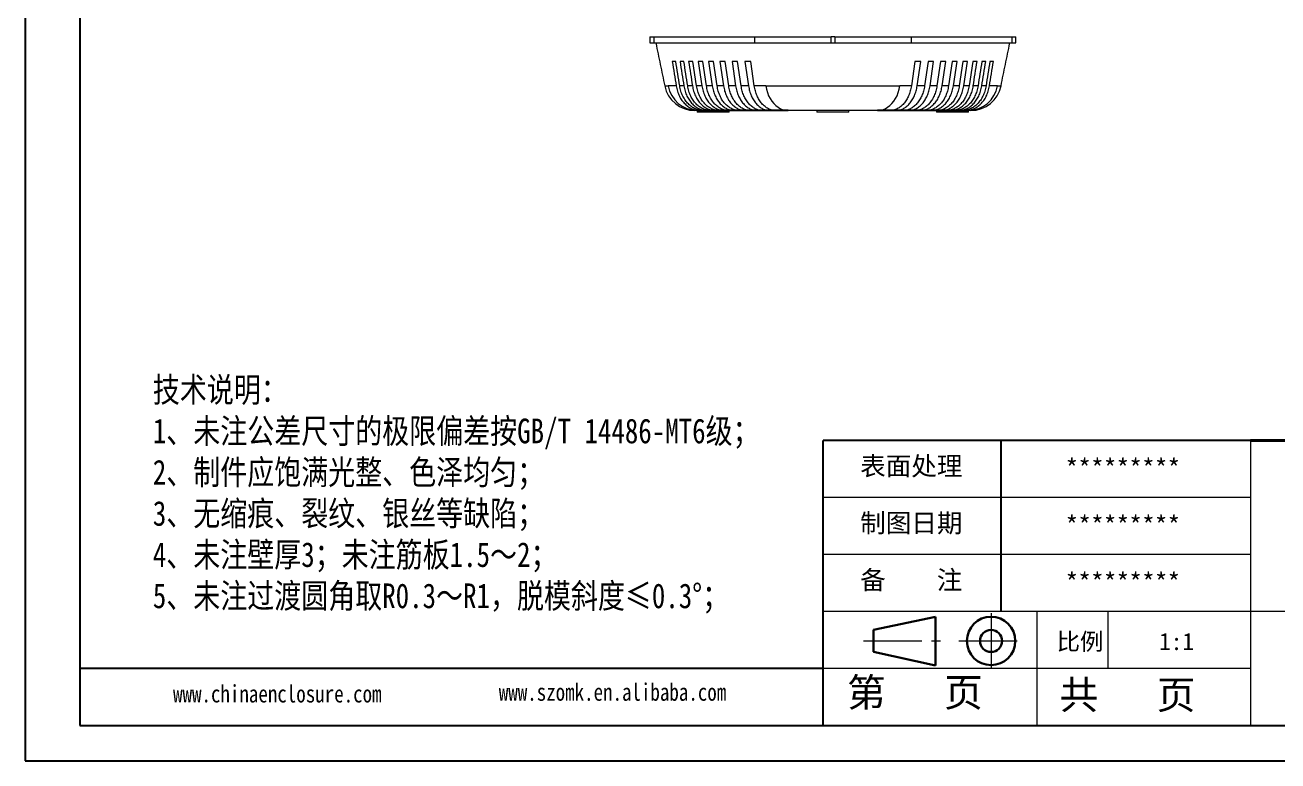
# Model space of a CAD drawing. Header units: inches. Extents: x 1474 to 2938, y 573 to 1061.
# Drawn here: x 1473.9 to 1882.2, y 573 to 812.9 of the extents above; entities that cross this region are included whole.
import ezdxf

# ---------------------------------------------------------------- set-up
doc = ezdxf.new("R2010")
doc.units = ezdxf.units.IN
doc.linetypes.add('CENTER2', pattern=[28.575, 19.05, -3.175, 3.175, -3.175])
doc.layers.add('文字', color=81, linetype='Continuous')
for name, color, linetype, lineweight in [('粗实线', 7, 'Continuous', 30), ('细实线', 3, 'Continuous', 9), ('细点划线', 2, 'CENTER2', 9)]:
    doc.layers.add(name, color=color, linetype=linetype, lineweight=lineweight)
doc.styles.get("Standard").update_dxf_attribs({"font": 'txt', "bigfont": 'gbcbig.shx'})
doc.styles.add('宋体', font='', dxfattribs={"width": 0.8, "height": 3.5})
doc.styles.get('宋体').set_extended_font_data('SimSun')

msp = doc.modelspace()

# ---------------------------------------------------------------- linework, layer by layer
for p, q in [((1473.932, 1060.556), (1473.932, 572.957)), ((1491.776, 1048.946), (1491.776, 584.566)), ((1473.932, 798.697), (1473.932, 572.957)), ((1873.299, 677.442), (1733.985, 677.442)), ((1733.985, 584.566), (1733.985, 677.442)), ((1792.032, 621.717), (1792.032, 677.442)), ((1733.985, 603.141), (1491.776, 603.141)), ((1491.776, 584.566), (2151.927, 584.566)), ((1473.932, 572.957), (2163.536, 572.957)), ((1473.932, 572.957), (1793.193, 572.957))]:
    msp.add_line(p, q)
at = {"color": 7, "linetype": 'Continuous', "lineweight": 15}
for p, q in [((1677.521, 809.051), (1677.521, 807.051)), ((1677.521, 809.051), (1678.854, 809.051)), ((1678.854, 809.051), (1678.854, 807.051)), ((1678.854, 809.051), (1711.673, 809.051)), ((1711.673, 809.051), (1711.673, 807.051)), ((1711.673, 809.051), (1736.591, 809.051)), ((1736.591, 807.051), (1736.591, 809.051)), ((1737.791, 809.051), (1736.591, 809.051)), ((1737.791, 809.051), (1762.71, 809.051)), ((1737.791, 809.051), (1737.791, 807.051)), ((1762.71, 809.051), (1762.71, 807.051)), ((1762.71, 809.051), (1795.528, 809.051)), ((1795.528, 809.051), (1795.528, 807.051)), ((1795.528, 809.051), (1796.861, 809.051)), ((1796.861, 807.051), (1796.861, 809.051)), ((1677.521, 807.051), (1678.854, 807.051)), ((1678.854, 807.051), (1711.673, 807.051)), ((1711.673, 807.051), (1736.591, 807.051)), ((1736.591, 807.051), (1737.791, 807.051)), ((1737.791, 807.051), (1762.71, 807.051)), ((1762.71, 807.051), (1795.528, 807.051)), ((1795.528, 807.051), (1796.861, 807.051)), ((1692.797, 793.047), (1691.572, 801.051)), ((1693.315, 801.051), (1694.529, 793.047)), ((1696.001, 793.047), (1694.794, 801.051)), ((1696.716, 801.051), (1697.914, 793.047)), ((1699.492, 793.047), (1698.3, 801.051)), ((1700.394, 801.051), (1701.579, 793.047)), ((1703.26, 793.047), (1702.08, 801.051)), ((1704.343, 801.051), (1705.516, 793.047)), ((1707.3, 793.047), (1706.13, 801.051)), ((1708.552, 801.051), (1709.718, 793.047)), ((1711.602, 793.047), (1710.438, 801.051)), ((1763.944, 801.051), (1762.78, 793.047)), ((1764.664, 793.047), (1765.83, 801.051)), ((1768.253, 801.051), (1767.083, 793.047)), ((1768.866, 793.047), (1770.04, 801.051)), ((1772.302, 801.051), (1771.122, 793.047)), ((1772.804, 793.047), (1773.988, 801.051)), ((1776.082, 801.051), (1774.891, 793.047)), ((1776.469, 793.047), (1777.666, 801.051)), ((1779.588, 801.051), (1778.382, 793.047)), ((1779.853, 793.047), (1781.067, 801.051)), ((1782.81, 801.051), (1781.586, 793.047)), ((1682.41, 793.047), (1682.409, 793.047)), ((1683.528, 793.047), (1683.528, 793.047)), ((1759.059, 793.047), (1759.059, 793.047)), ((1692.941, 785.051), (1692.941, 784.551)), ((1703.441, 784.551), (1692.941, 784.551)), ((1693.887, 785.051), (1694.933, 785.051)), ((1696.208, 785.051), (1697.323, 785.051)), ((1698.856, 785.051), (1700.097, 785.051)), ((1701.824, 785.051), (1703.184, 785.051)), ((1703.441, 784.551), (1703.441, 785.051)), ((1705.102, 785.051), (1706.578, 785.051)), ((1708.68, 785.051), (1710.268, 785.051)), ((1712.55, 785.051), (1714.248, 785.051)), ((1716.701, 785.051), (1718.506, 785.051)), ((1731.941, 785.051), (1731.941, 784.551)), ((1742.441, 784.551), (1731.941, 784.551)), ((1742.441, 784.551), (1742.441, 785.051)), ((1755.876, 785.051), (1757.681, 785.051)), ((1760.135, 785.051), (1761.832, 785.051)), ((1764.114, 785.051), (1765.702, 785.051)), ((1767.804, 785.051), (1769.28, 785.051)), ((1770.941, 785.051), (1770.941, 784.551)), ((1781.441, 784.551), (1770.941, 784.551)), ((1771.198, 785.051), (1772.558, 785.051)), ((1774.286, 785.051), (1775.526, 785.051)), ((1777.059, 785.051), (1778.174, 785.051)), ((1779.45, 785.051), (1780.495, 785.051)), ((1781.441, 784.551), (1781.441, 785.051))]:
    msp.add_line(p, q, dxfattribs=at)
at = {"color": 7, "linetype": 'Continuous'}
for p, q in [((1722.677, 785.051), (1694.933, 785.051)), ((1779.45, 785.051), (1751.705, 785.051))]:
    msp.add_line(p, q, dxfattribs=at)
at = {"color": 8, "linetype": 'Continuous', "lineweight": 15, "flags": 128}
msp.add_lwpolyline([(1682.409, 793.047), (1682.397, 793.047), (1682.562, 793.047), (1682.941, 793.047), (1683.528, 793.047), (1683.528, 793.047), (1683.528, 793.047)], dxfattribs=at)
at = {"color": 7, "linetype": 'Continuous', "lineweight": 15, "flags": 128}
for points in [[(1715.324, 793.047), (1715.543, 791.945), (1715.854, 790.883), (1716.255, 789.875), (1716.739, 788.935), (1717.3, 788.074), (1717.931, 787.304), (1718.624, 786.635), (1719.369, 786.075), (1720.158, 785.631), (1720.979, 785.31), (1721.822, 785.116), (1722.677, 785.051)], [(1751.705, 785.051), (1752.56, 785.116), (1753.403, 785.31), (1754.224, 785.631), (1755.013, 786.075), (1755.758, 786.635), (1756.451, 787.304), (1757.082, 788.074), (1757.643, 788.935), (1758.127, 789.875), (1758.528, 790.883), (1758.84, 791.945), (1759.059, 793.047)]]:
    msp.add_lwpolyline(points, dxfattribs=at)
at = {"color": 7, "linetype": 'Continuous', "lineweight": 15}
for centre, radius, start, end in [((1692.184, 795.051), 10, 191.58179, 270.00187), ((1693.088, 794.763), 9.713, 190.1755, 269.13161), ((1781.294, 794.763), 9.713, 270.86839, 349.82457), ((1782.199, 795.051), 10, 269.99999, 348.42482)]:
    msp.add_arc(centre, radius, start, end, dxfattribs=at)
for points, knots in [([(1679.522, 807.051), (1680.002, 804.703), (1680.957, 800.034), (1681.913, 795.364), (1682.387, 793.043)], [0, 0, 0, 0, 0.5028597, 1, 1, 1, 1]), ([(1791.995, 793.042), (1792.47, 795.364), (1793.425, 800.033), (1794.38, 804.703), (1794.861, 807.051)], [0, 0, 0, 0, 0.4971726, 1, 1, 1, 1]), ([(1688.639, 801.051), (1688.265, 801.051), (1687.844, 801.051), (1687.433, 801.051), (1687.38, 801.051)], [0.1371725434, 0.1371725434, 0.1371725434, 0.1371725434, 0.1452915277, 0.146499469, 0.146499469, 0.146499469, 0.146499469]), ([(1694.794, 801.051), (1694.79, 801.051), (1694.287, 801.051), (1693.795, 801.051), (1693.315, 801.051)], [0.0967777194, 0.0967777194, 0.0967777194, 0.0967777194, 0.0968610185, 0.1058396032, 0.1058396032, 0.1058396032, 0.1058396032]), ([(1781.067, 801.051), (1780.588, 801.051), (1780.095, 801.051), (1779.593, 801.051), (1779.588, 801.051)], [0.7483961906, 0.7483961906, 0.7483961906, 0.7483961906, 0.7573747762, 0.7574580744, 0.7574580744, 0.7574580744, 0.7574580744]), ([(1787.002, 801.051), (1786.949, 801.051), (1786.538, 801.051), (1786.117, 801.051), (1785.743, 801.051)], [0.7077363254, 0.7077363254, 0.7077363254, 0.7077363254, 0.708944267, 0.717063251, 0.717063251, 0.717063251, 0.717063251]), ([(1686.14, 793.047), (1685.666, 793.047), (1685.212, 793.047), (1684.559, 793.047), (1684.239, 793.047), (1683.879, 793.047), (1683.703, 793.047), (1683.628, 793.047), (1683.578, 793.047), (1683.552, 793.047), (1683.528, 793.047)], [0, 0, 0, 0, 0.5, 0.5, 0.75, 0.875, 0.9375, 0.96875, 0.96875, 1, 1, 1, 1]), ([(1686.14, 793.047), (1686.236, 792.447), (1686.373, 791.87), (1686.636, 791.04), (1686.733, 790.768), (1686.946, 790.237), (1687.063, 789.976), (1687.435, 789.224), (1687.713, 788.761), (1688.324, 787.904), (1688.661, 787.509), (1689.368, 786.812), (1689.739, 786.506), (1690.516, 785.978), (1690.924, 785.756), (1691.748, 785.404), (1692.167, 785.272), (1693.018, 785.096), (1693.453, 785.051), (1693.887, 785.051)], [0, 0, 0, 0, 0.125, 0.125, 0.1875, 0.1875, 0.25, 0.25, 0.375, 0.375, 0.5, 0.5, 0.625, 0.625, 0.75, 0.75, 0.875, 0.875, 1, 1, 1, 1]), ([(1694.933, 785.051), (1694.069, 785.051), (1693.225, 785.227), (1692.198, 785.672), (1691.993, 785.773), (1691.594, 785.996), (1691.398, 786.117), (1690.824, 786.513), (1690.457, 786.819), (1689.759, 787.517), (1689.425, 787.914), (1688.822, 788.77), (1688.549, 789.231), (1688.185, 789.976), (1688.071, 790.232), (1687.859, 790.765), (1687.762, 791.039), (1687.501, 791.873), (1687.366, 792.449), (1687.271, 793.047)], [0, 0, 0, 0, 0.25, 0.25, 0.3125, 0.3125, 0.375, 0.375, 0.5, 0.5, 0.625, 0.625, 0.75, 0.75, 0.8125, 0.8125, 0.875, 0.875, 1, 1, 1, 1]), ([(1688.636, 793.047), (1688.729, 792.455), (1688.861, 791.885), (1689.114, 791.062), (1689.208, 790.793), (1689.413, 790.266), (1689.526, 790.007), (1689.885, 789.257), (1690.155, 788.794), (1690.6, 788.152), (1690.755, 787.946), (1691.079, 787.553), (1691.248, 787.365), (1691.766, 786.838), (1692.129, 786.529), (1692.889, 785.995), (1693.29, 785.769), (1694.1, 785.411), (1694.513, 785.277), (1695.351, 785.097), (1695.78, 785.051), (1696.208, 785.051)], [0, 0, 0, 0, 0.125, 0.125, 0.1875, 0.1875, 0.25, 0.25, 0.375, 0.375, 0.4375, 0.4375, 0.5, 0.5, 0.625, 0.625, 0.75, 0.75, 0.875, 0.875, 1, 1, 1, 1]), ([(1697.385, 785.051), (1696.532, 785.051), (1695.7, 785.23), (1694.687, 785.683), (1694.486, 785.786), (1694.094, 786.011), (1693.902, 786.134), (1693.339, 786.535), (1692.979, 786.843), (1692.466, 787.372), (1692.299, 787.56), (1691.978, 787.955), (1691.825, 788.16), (1691.385, 788.802), (1691.12, 789.263), (1690.649, 790.254), (1690.442, 790.788), (1690.107, 791.888), (1689.977, 792.457), (1689.885, 793.047)], [0, 0, 0, 0, 0.25, 0.25, 0.3125, 0.3125, 0.375, 0.375, 0.5, 0.5, 0.5625, 0.5625, 0.625, 0.625, 0.75, 0.75, 0.875, 0.875, 1, 1, 1, 1]), ([(1691.435, 793.047), (1691.525, 792.461), (1691.653, 791.897), (1691.898, 791.081), (1691.989, 790.814), (1692.188, 790.291), (1692.297, 790.033), (1692.646, 789.286), (1692.908, 788.824), (1693.341, 788.181), (1693.492, 787.975), (1693.808, 787.58), (1693.973, 787.392), (1694.481, 786.86), (1694.837, 786.549), (1695.583, 786.01), (1695.976, 785.78), (1696.776, 785.417), (1697.183, 785.281), (1698.011, 785.098), (1698.433, 785.051), (1698.856, 785.051)], [0, 0, 0, 0, 0.125, 0.125, 0.1875, 0.1875, 0.25, 0.25, 0.375, 0.375, 0.4375, 0.4375, 0.5, 0.5, 0.625, 0.625, 0.75, 0.75, 0.875, 0.875, 1, 1, 1, 1]), ([(1700.158, 785.051), (1699.315, 785.051), (1698.493, 785.233), (1697.493, 785.693), (1697.295, 785.797), (1696.909, 786.025), (1696.72, 786.149), (1696.166, 786.554), (1695.813, 786.866), (1695.31, 787.398), (1695.145, 787.588), (1694.832, 787.983), (1694.683, 788.188), (1694.254, 788.83), (1693.996, 789.291), (1693.652, 790.034), (1693.543, 790.291), (1693.346, 790.816), (1693.256, 791.083), (1693.013, 791.899), (1692.886, 792.463), (1692.797, 793.047)], [0, 0, 0, 0, 0.25, 0.25, 0.3125, 0.3125, 0.375, 0.375, 0.5, 0.5, 0.5625, 0.5625, 0.625, 0.625, 0.75, 0.75, 0.8125, 0.8125, 0.875, 0.875, 1, 1, 1, 1]), ([(1694.529, 793.047), (1694.618, 792.467), (1694.742, 791.907), (1694.98, 791.097), (1695.068, 790.832), (1695.262, 790.312), (1695.368, 790.055), (1695.709, 789.311), (1695.964, 788.849), (1696.387, 788.206), (1696.535, 788), (1696.844, 787.605), (1697.006, 787.415), (1697.504, 786.88), (1697.854, 786.567), (1698.405, 786.159), (1698.593, 786.033), (1698.977, 785.803), (1699.174, 785.699), (1699.767, 785.422), (1700.169, 785.284), (1700.987, 785.099), (1701.405, 785.051), (1701.824, 785.051)], [0, 0, 0, 0, 0.125, 0.125, 0.1875, 0.1875, 0.25, 0.25, 0.375, 0.375, 0.4375, 0.4375, 0.5, 0.5, 0.625, 0.625, 0.6875, 0.6875, 0.75, 0.75, 0.875, 0.875, 1, 1, 1, 1]), ([(1703.246, 785.051), (1702.41, 785.051), (1701.596, 785.236), (1700.409, 785.796), (1700.027, 786.027), (1699.299, 786.571), (1698.951, 786.885), (1698.455, 787.422), (1698.295, 787.612), (1697.988, 788.007), (1697.842, 788.213), (1697.423, 788.855), (1697.17, 789.315), (1696.833, 790.058), (1696.727, 790.315), (1696.535, 790.835), (1696.448, 791.1), (1696.211, 791.91), (1696.088, 792.469), (1696.001, 793.047)], [0, 0, 0, 0, 0.25, 0.25, 0.375, 0.375, 0.5, 0.5, 0.5625, 0.5625, 0.625, 0.625, 0.75, 0.75, 0.8125, 0.8125, 0.875, 0.875, 1, 1, 1, 1]), ([(1697.914, 793.047), (1698, 792.472), (1698.121, 791.916), (1698.354, 791.111), (1698.44, 790.847), (1698.629, 790.329), (1698.733, 790.074), (1699.066, 789.331), (1699.316, 788.87), (1699.731, 788.227), (1699.876, 788.021), (1700.18, 787.625), (1700.339, 787.435), (1700.83, 786.897), (1701.175, 786.582), (1701.718, 786.171), (1701.903, 786.044), (1702.282, 785.812), (1702.477, 785.707), (1703.064, 785.426), (1703.463, 785.287), (1704.273, 785.099), (1704.686, 785.051), (1705.102, 785.051)], [0, 0, 0, 0, 0.125, 0.125, 0.1875, 0.1875, 0.25, 0.25, 0.375, 0.375, 0.4375, 0.4375, 0.5, 0.5, 0.625, 0.625, 0.6875, 0.6875, 0.75, 0.75, 0.875, 0.875, 1, 1, 1, 1]), ([(1706.64, 785.051), (1706.225, 785.051), (1705.816, 785.099), (1705.009, 785.287), (1704.611, 785.427), (1703.827, 785.804), (1703.45, 786.037), (1702.731, 786.585), (1702.387, 786.901), (1701.898, 787.441), (1701.74, 787.632), (1701.439, 788.027), (1701.295, 788.233), (1700.884, 788.875), (1700.636, 789.336), (1700.305, 790.078), (1700.202, 790.333), (1700.014, 790.851), (1699.929, 791.114), (1699.698, 791.918), (1699.577, 792.473), (1699.492, 793.047)], [0, 0, 0, 0, 0.125, 0.125, 0.25, 0.25, 0.375, 0.375, 0.5, 0.5, 0.5625, 0.5625, 0.625, 0.625, 0.75, 0.75, 0.8125, 0.8125, 0.875, 0.875, 1, 1, 1, 1]), ([(1701.579, 793.047), (1701.663, 792.475), (1701.783, 791.922), (1702.087, 790.853), (1702.273, 790.335), (1702.711, 789.346), (1702.957, 788.885), (1703.366, 788.242), (1703.508, 788.035), (1703.808, 787.639), (1703.965, 787.448), (1704.45, 786.908), (1704.791, 786.591), (1705.328, 786.178), (1705.512, 786.051), (1705.888, 785.817), (1706.081, 785.711), (1706.664, 785.428), (1707.059, 785.288), (1707.86, 785.099), (1708.267, 785.051), (1708.68, 785.051)], [0, 0, 0, 0, 0.125, 0.125, 0.25, 0.25, 0.375, 0.375, 0.4375, 0.4375, 0.5, 0.5, 0.625, 0.625, 0.6875, 0.6875, 0.75, 0.75, 0.875, 0.875, 1, 1, 1, 1]), ([(1710.33, 785.051), (1709.918, 785.051), (1709.512, 785.1), (1708.71, 785.29), (1708.315, 785.431), (1707.537, 785.812), (1707.164, 786.046), (1706.451, 786.597), (1706.111, 786.915), (1705.466, 787.639), (1705.169, 788.036), (1704.628, 788.893), (1704.384, 789.353), (1703.949, 790.342), (1703.765, 790.859), (1703.463, 791.925), (1703.344, 792.477), (1703.26, 793.047)], [0, 0, 0, 0, 0.125, 0.125, 0.25, 0.25, 0.375, 0.375, 0.5, 0.5, 0.625, 0.625, 0.75, 0.75, 0.875, 0.875, 1, 1, 1, 1]), ([(1705.516, 793.047), (1705.6, 792.478), (1705.717, 791.928), (1706.017, 790.863), (1706.2, 790.348), (1706.631, 789.36), (1706.874, 788.899), (1707.278, 788.256), (1707.419, 788.05), (1707.714, 787.653), (1707.869, 787.462), (1708.349, 786.92), (1708.687, 786.602), (1709.22, 786.186), (1709.401, 786.059), (1709.774, 785.824), (1709.965, 785.717), (1710.545, 785.432), (1710.937, 785.29), (1711.735, 785.1), (1712.139, 785.051), (1712.55, 785.051)], [0, 0, 0, 0, 0.125, 0.125, 0.25, 0.25, 0.375, 0.375, 0.4375, 0.4375, 0.5, 0.5, 0.625, 0.625, 0.6875, 0.6875, 0.75, 0.75, 0.875, 0.875, 1, 1, 1, 1]), ([(1714.309, 785.051), (1713.899, 785.051), (1713.495, 785.1), (1712.698, 785.291), (1712.305, 785.434), (1711.531, 785.817), (1711.161, 786.053), (1710.454, 786.607), (1710.117, 786.926), (1709.477, 787.652), (1709.184, 788.049), (1708.65, 788.906), (1708.408, 789.367), (1707.979, 790.355), (1707.798, 790.868), (1707.5, 791.93), (1707.383, 792.479), (1707.3, 793.047)], [0, 0, 0, 0, 0.125, 0.125, 0.25, 0.25, 0.375, 0.375, 0.5, 0.5, 0.625, 0.625, 0.75, 0.75, 0.875, 0.875, 1, 1, 1, 1]), ([(1709.718, 793.047), (1709.801, 792.48), (1709.917, 791.932), (1710.213, 790.871), (1710.394, 790.356), (1710.821, 789.37), (1711.061, 788.91), (1711.46, 788.267), (1711.6, 788.06), (1711.892, 787.663), (1712.046, 787.472), (1712.523, 786.929), (1712.858, 786.609), (1713.387, 786.193), (1713.567, 786.064), (1713.937, 785.829), (1714.127, 785.721), (1714.704, 785.434), (1715.095, 785.292), (1715.889, 785.1), (1716.292, 785.051), (1716.701, 785.051)], [0, 0, 0, 0, 0.125, 0.125, 0.25, 0.25, 0.375, 0.375, 0.4375, 0.4375, 0.5, 0.5, 0.625, 0.625, 0.6875, 0.6875, 0.75, 0.75, 0.875, 0.875, 1, 1, 1, 1]), ([(1718.568, 785.051), (1718.159, 785.051), (1717.757, 785.1), (1716.963, 785.293), (1716.571, 785.436), (1715.801, 785.821), (1715.433, 786.057), (1714.73, 786.614), (1714.394, 786.934), (1713.76, 787.661), (1713.469, 788.058), (1712.939, 788.915), (1712.698, 789.378), (1712.274, 790.363), (1712.095, 790.875), (1711.8, 791.934), (1711.684, 792.481), (1711.602, 793.047)], [0, 0, 0, 0, 0.125, 0.125, 0.25, 0.25, 0.375, 0.375, 0.5, 0.5, 0.625, 0.625, 0.75, 0.75, 0.875, 0.875, 1, 1, 1, 1]), ([(1715.324, 793.047), (1716.699, 793.047), (1718.214, 793.047), (1720.688, 793.047), (1721.546, 793.047), (1722.885, 793.048), (1723.342, 793.048), (1724.262, 793.048), (1724.727, 793.048), (1727.074, 793.048), (1729.023, 793.047), (1732.052, 793.047), (1733.084, 793.047), (1735.137, 793.047), (1736.163, 793.047), (1738.214, 793.047), (1739.24, 793.047), (1740.777, 793.047), (1741.29, 793.047), (1742.315, 793.047), (1742.827, 793.047), (1745.355, 793.047), (1747.304, 793.048), (1749.649, 793.048), (1750.113, 793.048), (1751.032, 793.048), (1751.489, 793.048), (1752.831, 793.047), (1753.69, 793.047), (1755.341, 793.047), (1756.133, 793.047), (1757.269, 793.047), (1757.639, 793.047), (1758.181, 793.047), (1758.449, 793.047), (1758.712, 793.047), (1758.886, 793.047), (1758.974, 793.047), (1759.059, 793.047)], [0, 0, 0, 0, 0.125, 0.125, 0.1875, 0.1875, 0.21875, 0.21875, 0.25, 0.25, 0.375, 0.375, 0.4375, 0.4375, 0.5, 0.5, 0.5625, 0.5625, 0.59375, 0.59375, 0.625, 0.625, 0.75, 0.75, 0.78125, 0.78125, 0.8125, 0.8125, 0.875, 0.875, 0.9375, 0.9375, 0.96875, 0.96875, 0.984375, 0.9921875, 0.9921875, 1, 1, 1, 1]), ([(1762.78, 793.047), (1762.698, 792.481), (1762.582, 791.933), (1762.287, 790.873), (1762.107, 790.359), (1761.682, 789.374), (1761.443, 788.913), (1760.912, 788.056), (1760.619, 787.657), (1759.985, 786.932), (1759.651, 786.612), (1759.123, 786.195), (1758.943, 786.066), (1758.574, 785.83), (1758.384, 785.723), (1757.808, 785.435), (1757.418, 785.292), (1756.625, 785.1), (1756.223, 785.051), (1755.814, 785.051)], [0, 0, 0, 0, 0.125, 0.125, 0.25, 0.25, 0.375, 0.375, 0.5, 0.5, 0.625, 0.625, 0.6875, 0.6875, 0.75, 0.75, 0.875, 0.875, 1, 1, 1, 1]), ([(1757.681, 785.051), (1758.091, 785.051), (1758.494, 785.1), (1759.289, 785.292), (1759.681, 785.435), (1760.453, 785.82), (1760.822, 786.056), (1761.526, 786.611), (1761.862, 786.931), (1762.499, 787.658), (1762.79, 788.054), (1763.322, 788.912), (1763.563, 789.374), (1763.99, 790.36), (1764.169, 790.872), (1764.465, 791.932), (1764.581, 792.48), (1764.664, 793.047)], [0, 0, 0, 0, 0.125, 0.125, 0.25, 0.25, 0.375, 0.375, 0.5, 0.5, 0.625, 0.625, 0.75, 0.75, 0.875, 0.875, 1, 1, 1, 1]), ([(1762.78, 793.047), (1762.174, 793.047), (1761.561, 793.047), (1760.631, 793.047), (1760.163, 793.047), (1759.612, 793.047), (1759.375, 793.047), (1759.217, 793.047), (1759.137, 793.047), (1759.059, 793.047)], [0, 0, 0, 0, 0.5, 0.5, 0.75, 0.875, 0.9375, 0.9375, 1, 1, 1, 1]), ([(1767.083, 793.047), (1766.999, 792.479), (1766.883, 791.93), (1766.584, 790.867), (1766.402, 790.352), (1765.974, 789.365), (1765.732, 788.904), (1765.33, 788.261), (1765.19, 788.055), (1764.896, 787.658), (1764.742, 787.467), (1764.263, 786.924), (1763.926, 786.605), (1763.396, 786.189), (1763.214, 786.061), (1762.843, 785.826), (1762.652, 785.719), (1762.074, 785.433), (1761.682, 785.291), (1760.887, 785.1), (1760.483, 785.051), (1760.073, 785.051)], [0, 0, 0, 0, 0.125, 0.125, 0.25, 0.25, 0.375, 0.375, 0.4375, 0.4375, 0.5, 0.5, 0.625, 0.625, 0.6875, 0.6875, 0.75, 0.75, 0.875, 0.875, 1, 1, 1, 1]), ([(1761.832, 785.051), (1762.243, 785.051), (1762.648, 785.1), (1763.447, 785.291), (1763.841, 785.433), (1764.617, 785.815), (1764.988, 786.05), (1765.697, 786.603), (1766.035, 786.922), (1766.677, 787.647), (1766.972, 788.044), (1767.509, 788.901), (1767.752, 789.361), (1768.183, 790.35), (1768.365, 790.864), (1768.665, 791.928), (1768.782, 792.478), (1768.866, 793.047)], [0, 0, 0, 0, 0.125, 0.125, 0.25, 0.25, 0.375, 0.375, 0.5, 0.5, 0.625, 0.625, 0.75, 0.75, 0.875, 0.875, 1, 1, 1, 1]), ([(1771.122, 793.047), (1771.038, 792.477), (1770.92, 791.925), (1770.617, 790.858), (1770.433, 790.341), (1769.998, 789.352), (1769.754, 788.892), (1769.347, 788.248), (1769.205, 788.042), (1768.908, 787.645), (1768.752, 787.454), (1768.269, 786.913), (1767.929, 786.596), (1767.394, 786.182), (1767.212, 786.054), (1766.837, 785.82), (1766.645, 785.713), (1766.064, 785.43), (1765.67, 785.289), (1764.87, 785.1), (1764.464, 785.051), (1764.052, 785.051)], [0, 0, 0, 0, 0.125, 0.125, 0.25, 0.25, 0.375, 0.375, 0.4375, 0.4375, 0.5, 0.5, 0.625, 0.625, 0.6875, 0.6875, 0.75, 0.75, 0.875, 0.875, 1, 1, 1, 1]), ([(1765.702, 785.051), (1766.115, 785.051), (1766.522, 785.099), (1767.326, 785.289), (1767.722, 785.429), (1768.503, 785.809), (1768.878, 786.042), (1769.593, 786.593), (1769.934, 786.91), (1770.582, 787.632), (1770.882, 788.029), (1771.426, 788.885), (1771.672, 789.346), (1772.109, 790.335), (1772.295, 790.853), (1772.6, 791.922), (1772.719, 792.475), (1772.804, 793.047)], [0, 0, 0, 0, 0.125, 0.125, 0.25, 0.25, 0.375, 0.375, 0.5, 0.5, 0.625, 0.625, 0.75, 0.75, 0.875, 0.875, 1, 1, 1, 1]), ([(1774.891, 793.047), (1774.805, 792.473), (1774.685, 791.918), (1774.454, 791.114), (1774.368, 790.851), (1774.181, 790.334), (1774.078, 790.079), (1773.747, 789.336), (1773.498, 788.875), (1773.086, 788.232), (1772.942, 788.026), (1772.64, 787.629), (1772.482, 787.439), (1771.994, 786.9), (1771.65, 786.584), (1771.109, 786.172), (1770.925, 786.045), (1770.547, 785.813), (1770.353, 785.707), (1769.767, 785.426), (1769.371, 785.286), (1768.566, 785.099), (1768.157, 785.051), (1767.743, 785.051)], [0, 0, 0, 0, 0.125, 0.125, 0.1875, 0.1875, 0.25, 0.25, 0.375, 0.375, 0.4375, 0.4375, 0.5, 0.5, 0.625, 0.625, 0.6875, 0.6875, 0.75, 0.75, 0.875, 0.875, 1, 1, 1, 1]), ([(1769.28, 785.051), (1769.696, 785.051), (1770.106, 785.099), (1770.916, 785.286), (1771.315, 785.425), (1772.103, 785.801), (1772.482, 786.033), (1773.205, 786.579), (1773.55, 786.895), (1774.042, 787.433), (1774.201, 787.623), (1774.504, 788.019), (1774.649, 788.225), (1775.064, 788.867), (1775.314, 789.327), (1775.648, 790.07), (1775.752, 790.325), (1775.941, 790.844), (1776.027, 791.108), (1776.261, 791.915), (1776.382, 792.471), (1776.469, 793.047)], [0, 0, 0, 0, 0.125, 0.125, 0.25, 0.25, 0.375, 0.375, 0.5, 0.5, 0.5625, 0.5625, 0.625, 0.625, 0.75, 0.75, 0.8125, 0.8125, 0.875, 0.875, 1, 1, 1, 1]), ([(1778.382, 793.047), (1778.294, 792.469), (1778.171, 791.911), (1777.936, 791.104), (1777.849, 790.839), (1777.657, 790.32), (1777.552, 790.064), (1777.215, 789.32), (1776.962, 788.859), (1776.543, 788.216), (1776.396, 788.01), (1776.09, 787.614), (1775.929, 787.424), (1775.434, 786.888), (1775.087, 786.574), (1774.54, 786.164), (1774.353, 786.038), (1773.971, 785.807), (1773.775, 785.702), (1773.185, 785.424), (1772.784, 785.285), (1771.97, 785.099), (1771.554, 785.051), (1771.137, 785.051)], [0, 0, 0, 0, 0.125, 0.125, 0.1875, 0.1875, 0.25, 0.25, 0.375, 0.375, 0.4375, 0.4375, 0.5, 0.5, 0.625, 0.625, 0.6875, 0.6875, 0.75, 0.75, 0.875, 0.875, 1, 1, 1, 1]), ([(1772.558, 785.051), (1773.397, 785.051), (1774.214, 785.235), (1775.208, 785.699), (1775.404, 785.803), (1775.787, 786.032), (1775.975, 786.157), (1776.524, 786.564), (1776.874, 786.877), (1777.373, 787.412), (1777.536, 787.602), (1777.845, 787.996), (1777.993, 788.202), (1778.416, 788.844), (1778.671, 789.305), (1779.011, 790.047), (1779.118, 790.305), (1779.312, 790.827), (1779.401, 791.093), (1779.64, 791.905), (1779.765, 792.466), (1779.853, 793.047)], [0, 0, 0, 0, 0.25, 0.25, 0.3125, 0.3125, 0.375, 0.375, 0.5, 0.5, 0.5625, 0.5625, 0.625, 0.625, 0.75, 0.75, 0.8125, 0.8125, 0.875, 0.875, 1, 1, 1, 1]), ([(1781.586, 793.047), (1781.496, 792.464), (1781.37, 791.902), (1781.128, 791.089), (1781.039, 790.823), (1780.843, 790.301), (1780.735, 790.043), (1780.39, 789.297), (1780.131, 788.835), (1779.703, 788.193), (1779.553, 787.987), (1779.24, 787.592), (1779.076, 787.402), (1778.573, 786.869), (1778.22, 786.557), (1777.665, 786.151), (1777.475, 786.026), (1777.088, 785.797), (1776.89, 785.694), (1776.293, 785.419), (1775.889, 785.282), (1775.066, 785.098), (1774.645, 785.051), (1774.224, 785.051)], [0, 0, 0, 0, 0.125, 0.125, 0.1875, 0.1875, 0.25, 0.25, 0.375, 0.375, 0.4375, 0.4375, 0.5, 0.5, 0.625, 0.625, 0.6875, 0.6875, 0.75, 0.75, 0.875, 0.875, 1, 1, 1, 1]), ([(1775.526, 785.051), (1776.373, 785.051), (1777.2, 785.232), (1778.205, 785.689), (1778.404, 785.792), (1778.793, 786.019), (1778.983, 786.143), (1779.541, 786.546), (1779.897, 786.856), (1780.405, 787.387), (1780.57, 787.576), (1780.887, 787.97), (1781.038, 788.176), (1781.471, 788.818), (1781.732, 789.279), (1782.081, 790.022), (1782.19, 790.279), (1782.391, 790.806), (1782.482, 791.074), (1782.729, 791.894), (1782.857, 792.46), (1782.948, 793.047)], [0, 0, 0, 0, 0.25, 0.25, 0.3125, 0.3125, 0.375, 0.375, 0.5, 0.5, 0.5625, 0.5625, 0.625, 0.625, 0.75, 0.75, 0.8125, 0.8125, 0.875, 0.875, 1, 1, 1, 1]), ([(1784.498, 793.047), (1784.406, 792.458), (1784.276, 791.891), (1784.027, 791.071), (1783.935, 790.803), (1783.732, 790.278), (1783.621, 790.019), (1783.267, 789.271), (1783.001, 788.808), (1782.562, 788.166), (1782.408, 787.96), (1782.088, 787.566), (1781.921, 787.378), (1781.408, 786.848), (1781.049, 786.539), (1780.295, 786.002), (1779.898, 785.774), (1779.092, 785.413), (1778.683, 785.279), (1777.849, 785.097), (1777.424, 785.051), (1776.998, 785.051)], [0, 0, 0, 0, 0.125, 0.125, 0.1875, 0.1875, 0.25, 0.25, 0.375, 0.375, 0.4375, 0.4375, 0.5, 0.5, 0.625, 0.625, 0.75, 0.75, 0.875, 0.875, 1, 1, 1, 1]), ([(1778.174, 785.051), (1779.032, 785.051), (1779.869, 785.229), (1780.888, 785.678), (1781.091, 785.78), (1781.486, 786.004), (1781.68, 786.127), (1782.248, 786.525), (1782.611, 786.832), (1783.129, 787.359), (1783.298, 787.546), (1783.623, 787.94), (1783.778, 788.146), (1784.223, 788.788), (1784.492, 789.249), (1784.97, 790.241), (1785.18, 790.776), (1785.52, 791.881), (1785.653, 792.454), (1785.746, 793.047)], [0, 0, 0, 0, 0.25, 0.25, 0.3125, 0.3125, 0.375, 0.375, 0.5, 0.5, 0.5625, 0.5625, 0.625, 0.625, 0.75, 0.75, 0.875, 0.875, 1, 1, 1, 1]), ([(1787.112, 793.047), (1787.017, 792.451), (1786.882, 791.877), (1786.624, 791.051), (1786.529, 790.78), (1786.32, 790.251), (1786.205, 789.991), (1785.839, 789.24), (1785.565, 788.777), (1784.963, 787.92), (1784.63, 787.524), (1783.932, 786.824), (1783.564, 786.517), (1782.795, 785.987), (1782.391, 785.762), (1781.574, 785.407), (1781.158, 785.275), (1780.312, 785.096), (1779.881, 785.051), (1779.45, 785.051)], [0, 0, 0, 0, 0.125, 0.125, 0.1875, 0.1875, 0.25, 0.25, 0.375, 0.375, 0.5, 0.5, 0.625, 0.625, 0.75, 0.75, 0.875, 0.875, 1, 1, 1, 1]), ([(1780.495, 785.051), (1781.365, 785.051), (1782.214, 785.225), (1783.25, 785.666), (1783.456, 785.767), (1783.859, 785.988), (1784.057, 786.108), (1784.637, 786.502), (1785.008, 786.806), (1785.714, 787.501), (1786.052, 787.897), (1786.665, 788.753), (1786.942, 789.215), (1787.312, 789.96), (1787.428, 790.217), (1787.643, 790.75), (1787.742, 791.026), (1788.008, 791.865), (1788.146, 792.445), (1788.243, 793.047)], [0, 0, 0, 0, 0.25, 0.25, 0.3125, 0.3125, 0.375, 0.375, 0.5, 0.5, 0.625, 0.625, 0.75, 0.75, 0.8125, 0.8125, 0.875, 0.875, 1, 1, 1, 1]), ([(1692.941, 785.051), (1692.766, 785.051), (1692.415, 785.051), (1692.192, 785.051), (1692.209, 785.051), (1692.215, 785.051)], [0, 0, 0, 0, 0.3935829, 0.7884255, 1, 1, 1, 1]), ([(1751.705, 785.051), (1750.793, 785.051), (1749.786, 785.051), (1748.142, 785.051), (1747.572, 785.051), (1746.681, 785.051), (1746.378, 785.051), (1745.768, 785.051), (1745.46, 785.051), (1743.903, 785.051), (1742.61, 785.051), (1740.596, 785.051), (1739.912, 785.051), (1738.551, 785.051), (1737.87, 785.051), (1736.509, 785.051), (1735.828, 785.051), (1734.465, 785.051), (1733.78, 785.051), (1731.77, 785.051), (1730.476, 785.051), (1728.918, 785.051), (1728.61, 785.051), (1727.999, 785.051), (1727.696, 785.051), (1726.807, 785.051), (1726.237, 785.051), (1724.596, 785.051), (1723.59, 785.051), (1722.677, 785.051)], [0, 0, 0, 0, 0.125, 0.125, 0.1875, 0.1875, 0.21875, 0.21875, 0.25, 0.25, 0.375, 0.375, 0.4375, 0.4375, 0.5, 0.5, 0.5625, 0.5625, 0.625, 0.625, 0.75, 0.75, 0.78125, 0.78125, 0.8125, 0.8125, 0.875, 0.875, 1, 1, 1, 1]), ([(1782.18, 785.051), (1782.17, 785.051), (1782.147, 785.051), (1781.87, 785.051), (1781.564, 785.051), (1781.441, 785.051)], [0, 0, 0, 0, 0.3333826, 0.7337779, 1, 1, 1, 1])]:
    msp.add_open_spline(points, degree=3, knots=knots, dxfattribs=at)
for points in [[(1686.001, 801.051), (1685.609, 801.051), (1685.228, 801.051), (1684.857, 801.051)], [(1684.857, 801.051), (1685.284, 798.383), (1685.712, 795.715), (1686.14, 793.047)], [(1687.271, 793.047), (1686.847, 795.715), (1686.424, 798.383), (1686.001, 801.051)], [(1687.38, 801.051), (1687.798, 798.383), (1688.217, 795.715), (1688.636, 793.047)], [(1689.885, 793.047), (1689.469, 795.715), (1689.054, 798.383), (1688.639, 801.051)], [(1691.572, 801.051), (1691.105, 801.051), (1690.648, 801.051), (1690.201, 801.051)], [(1690.201, 801.051), (1690.612, 798.383), (1691.023, 795.715), (1691.435, 793.047)], [(1698.3, 801.051), (1697.763, 801.051), (1697.235, 801.051), (1696.716, 801.051)], [(1702.08, 801.051), (1701.509, 801.051), (1700.947, 801.051), (1700.394, 801.051)], [(1706.13, 801.051), (1705.525, 801.051), (1704.929, 801.051), (1704.343, 801.051)], [(1710.438, 801.051), (1709.801, 801.051), (1709.172, 801.051), (1708.552, 801.051)], [(1765.83, 801.051), (1765.21, 801.051), (1764.582, 801.051), (1763.944, 801.051)], [(1770.04, 801.051), (1769.453, 801.051), (1768.857, 801.051), (1768.253, 801.051)], [(1773.988, 801.051), (1773.435, 801.051), (1772.873, 801.051), (1772.302, 801.051)], [(1777.666, 801.051), (1777.148, 801.051), (1776.62, 801.051), (1776.082, 801.051)], [(1784.181, 801.051), (1783.734, 801.051), (1783.277, 801.051), (1782.81, 801.051)], [(1782.948, 793.047), (1783.359, 795.715), (1783.77, 798.383), (1784.181, 801.051)], [(1785.743, 801.051), (1785.328, 798.383), (1784.913, 795.715), (1784.498, 793.047)], [(1785.746, 793.047), (1786.166, 795.715), (1786.584, 798.383), (1787.002, 801.051)], [(1788.381, 801.051), (1787.959, 798.383), (1787.535, 795.715), (1787.112, 793.047)], [(1788.243, 793.047), (1788.671, 795.715), (1789.098, 798.383), (1789.525, 801.051)], [(1789.525, 801.051), (1789.155, 801.051), (1788.773, 801.051), (1788.381, 801.051)], [(1688.636, 793.047), (1688.166, 793.047), (1687.711, 793.047), (1687.271, 793.047)], [(1691.435, 793.047), (1690.904, 793.047), (1690.388, 793.047), (1689.885, 793.047)], [(1694.529, 793.047), (1693.938, 793.047), (1693.36, 793.047), (1692.797, 793.047)], [(1697.914, 793.047), (1697.262, 793.047), (1696.624, 793.047), (1696.001, 793.047)], [(1701.579, 793.047), (1700.868, 793.047), (1700.173, 793.047), (1699.492, 793.047)], [(1705.516, 793.047), (1704.749, 793.048), (1703.997, 793.047), (1703.26, 793.047)], [(1709.718, 793.047), (1708.897, 793.047), (1708.091, 793.047), (1707.3, 793.047)], [(1715.324, 793.047), (1714.052, 793.047), (1712.811, 793.047), (1711.602, 793.047)], [(1767.083, 793.047), (1766.29, 793.047), (1765.484, 793.047), (1764.664, 793.047)], [(1771.122, 793.047), (1770.386, 793.047), (1769.634, 793.048), (1768.866, 793.047)], [(1774.891, 793.047), (1774.211, 793.047), (1773.515, 793.047), (1772.804, 793.047)], [(1778.382, 793.047), (1777.759, 793.047), (1777.122, 793.047), (1776.469, 793.047)], [(1781.586, 793.047), (1781.023, 793.047), (1780.445, 793.047), (1779.853, 793.047)], [(1784.498, 793.047), (1783.995, 793.047), (1783.479, 793.047), (1782.948, 793.047)], [(1787.112, 793.047), (1786.671, 793.047), (1786.216, 793.047), (1785.746, 793.047)], [(1790.854, 793.047), (1790.058, 793.047), (1789.187, 793.047), (1788.243, 793.047)], [(1693.887, 785.051), (1693.56, 785.051), (1693.244, 785.051), (1692.941, 785.051)], [(1696.208, 785.051), (1695.767, 785.051), (1695.342, 785.051), (1694.933, 785.051)], [(1698.856, 785.051), (1698.351, 785.051), (1697.859, 785.051), (1697.385, 785.051)], [(1701.824, 785.051), (1701.254, 785.051), (1700.698, 785.051), (1700.158, 785.051)], [(1705.102, 785.051), (1704.468, 785.051), (1703.849, 785.051), (1703.246, 785.051)], [(1708.68, 785.051), (1707.984, 785.051), (1707.304, 785.051), (1706.64, 785.051)], [(1712.55, 785.051), (1711.794, 785.051), (1711.054, 785.051), (1710.33, 785.051)], [(1716.701, 785.051), (1715.888, 785.051), (1715.09, 785.051), (1714.309, 785.051)], [(1722.677, 785.051), (1721.266, 785.051), (1719.896, 785.051), (1718.568, 785.051)], [(1755.814, 785.051), (1754.482, 785.051), (1753.113, 785.051), (1751.705, 785.051)], [(1760.073, 785.051), (1759.291, 785.051), (1758.493, 785.051), (1757.681, 785.051)], [(1764.052, 785.051), (1763.329, 785.051), (1762.589, 785.051), (1761.832, 785.051)], [(1767.743, 785.051), (1767.079, 785.051), (1766.399, 785.051), (1765.702, 785.051)], [(1771.137, 785.051), (1770.534, 785.051), (1769.915, 785.051), (1769.28, 785.051)], [(1774.224, 785.051), (1773.685, 785.051), (1773.13, 785.051), (1772.558, 785.051)], [(1776.998, 785.051), (1776.523, 785.051), (1776.032, 785.051), (1775.526, 785.051)], [(1779.45, 785.051), (1779.04, 785.051), (1778.615, 785.051), (1778.174, 785.051)], [(1781.441, 785.051), (1781.137, 785.051), (1780.822, 785.051), (1780.495, 785.051)]]:
    msp.add_open_spline(points, degree=3, dxfattribs=at)
at = {"color": 8, "linetype": 'Continuous', "lineweight": 15}
msp.add_open_spline([(1790.854, 793.047), (1791.041, 793.047), (1791.435, 793.047), (1791.799, 793.047), (1791.993, 793.047), (1791.975, 793.047), (1791.969, 793.047)], degree=3, knots=[0, 0, 0, 0, 0.2660193, 0.5617039, 0.8573889, 1, 1, 1, 1], dxfattribs=at)
at = {"layer": '粗实线', "color": 7, "lineweight": 40}
msp.add_line((2151.927, 677.442), (1873.299, 677.442), dxfattribs=at)
at = {"layer": '粗实线', "color": 7}
for p, q in [((1770.696, 619.979), (1750.4, 615.677)), ((1770.696, 619.979), (1770.696, 604.072)), ((1750.4, 615.677), (1750.4, 608.499)), ((1750.4, 608.499), (1770.696, 604.072))]:
    msp.add_line(p, q, dxfattribs=at)
for radius in [7.891, 3.589]:
    msp.add_circle((1788.76, 612.088), radius, dxfattribs=at)
at = {"layer": '细实线', "color": 7}
for p, q in [((1873.299, 677.442), (1873.299, 584.566)), ((1873.299, 658.867), (1733.985, 658.867)), ((1873.299, 640.292), (1733.985, 640.292)), ((2151.927, 621.717), (1733.985, 621.717)), ((1803.642, 621.717), (1803.642, 584.566)), ((1826.861, 621.717), (1826.861, 603.141)), ((1873.299, 603.141), (1733.985, 603.141))]:
    msp.add_line(p, q, dxfattribs=at)
at = {"layer": '细点划线', "color": 7}
for p, q in [((1788.76, 621.171), (1788.76, 603.141)), ((1747.164, 612.088), (1772.251, 612.088)), ((1778.207, 612.088), (1798.601, 612.088))]:
    msp.add_line(p, q, dxfattribs=at)

# ---------------------------------------------------------------- texts
at = {"char_height": 6.10877, "width": 3471.92221, "attachment_point": 1}
for s, insert in [('{\\fSimHei|b0|i0|c134|p49;表面处理}', (1746.099, 672.171)), ('{\\fSimHei|b0|i0|c134|p49;*********}', (1813.006, 671.385)), ('{\\fSimHei|b0|i0|c134|p49;制图日期}', (1746.099, 653.595)), ('{\\fSimHei|b0|i0|c134|p49;*********}', (1813.006, 652.81)), ('{\\fSimHei|b0|i0|c134|p49;备    注}', (1746.099, 635.02)), ('{\\fSimHei|b0|i0|c134|p49;*********}', (1813.006, 634.235))]:
    msp.add_mtext(s, dxfattribs=dict(at, insert=insert))
at = {"layer": '文字', "color": 0, "attachment_point": 1, "style": '宋体'}
for s, insert, char_height, width in [('{\\H1.111x;技术说明：\\P1、未注公差尺寸的极限偏差按GB/T 14486-MT6级；\\P2、制件应饱满光整、色泽均匀；\\P3、无缩痕、裂纹、银丝等缺陷；\\P4、未注壁厚3；未注筋板1.5～2；\\P5、未注过渡圆角取R0.3～R1，脱模斜度≤0.3%%D；}', (1515.567, 698.027), 7.25594, 264.28574), ('www.chinaenclosure.com', (1522.165, 597.706), 5.67576, 99.71763), ('www.szomk.en.alibaba.com', (1628.326, 598.268), 5.67576, 99.71763)]:
    msp.add_mtext(s, dxfattribs=dict(at, insert=insert, char_height=char_height, width=width))
at = {"layer": '细实线', "color": 7, "attachment_point": 1}
for s, insert, char_height, width in [('{\\fSimSun|b0|i0|c134|p54;比例}', (1810.143, 614.682), 5.57256, 24.46182), ('{\\fSimSun|b0|i0|c134|p54;1:1}', (1843.52, 614.682), 5.57256, 24.46182), ('{\\fSimSun|b0|i0|c134|p54;第   页}', (1741.8, 599.949), 9.2876, 69.65703), ('{\\fSimSun|b0|i0|c134|p54; 共   页}', (1804.778, 599.16), 9.2876, 69.65703)]:
    msp.add_mtext(s, dxfattribs=dict(at, insert=insert, char_height=char_height, width=width))

doc.saveas('drawing.dxf')
